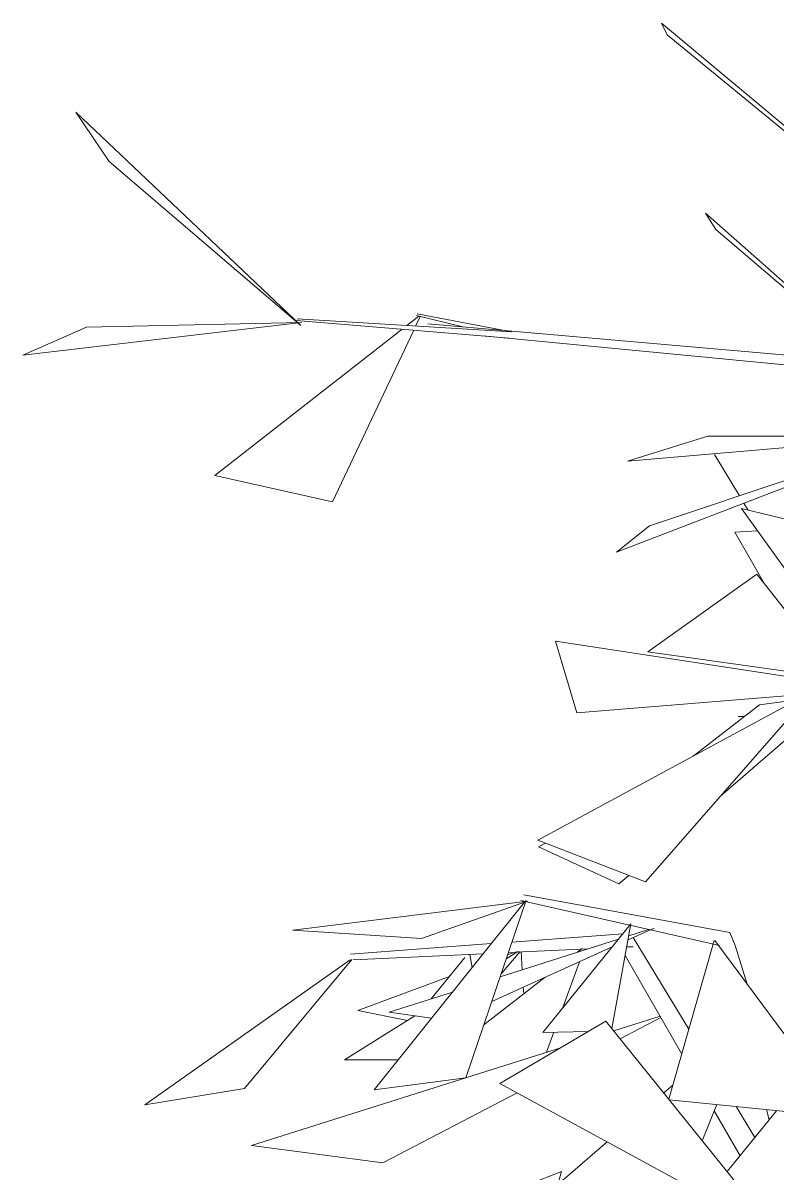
# Model space of a CAD drawing. Header units: millimetres. Extents: x 78096 to 288885, y -20632 to 149556.
# Drawn here: x 249558.3 to 249795.5, y 94308.8 to 94670.4 of the extents above; entities that cross this region are included whole.
import ezdxf

# ---------------------------------------------------------------- set-up
doc = ezdxf.new("R2010")
doc.units = ezdxf.units.MM
doc.layers.add('G-IMPT', color=8, linetype='Continuous', lineweight=9)
doc.layers.add('L-PLNT', color=71, linetype='Continuous', lineweight=9)

# ---------------------------------------------------------------- blocks, each defined once
blk = doc.blocks.new('ZZ-V - Tree Broadleaf 2 - 3dtree rotund SIMPLU-4826084-TOMH A-A')
at = {"layer": 'G-IMPT'}
for p, q in [((24011.87, 94336.93), (24045.24, 94356.51)), ((24096.96, 94292.33), (24045.24, 94356.51)), ((24011.87, 94336.93), (24090.23, 94294.3))]:
    blk.add_line(p, q, dxfattribs=at)
blk = doc.blocks.new('ZZ-V - Tree Broadleaf 2 - 3dtree rotund SIMPLU-4826109-TOMH A-A')
at = {"layer": 'G-IMPT'}
for p, q in [((24062.73, 94670.43), (24161.35, 94587.91)), ((24062.73, 94670.43), (24064.47, 94666.68)), ((24160.88, 94587.62), (24064.47, 94666.68)), ((23878.46, 94642.42), (23949.24, 94575.35)), ((23878.46, 94642.42), (23888.89, 94626.86)), ((23949.24, 94575.35), (23888.89, 94626.86)), ((24076.52, 94610.63), (24079.77, 94605.46)), ((24076.52, 94610.63), (24126.31, 94566.58)), ((24079.77, 94605.46), (24125.73, 94566.23)), ((23982.58, 94575.3), (23986.39, 94578.27)), ((23986.79, 94578.17), (23985.35, 94575.13)), ((23985.62, 94578.46), (24000.17, 94574.87)), ((23985.88, 94578.94), (24015.48, 94573.3)), ((23949.42, 94576.25), (23861.83, 94565.96)), ((23881.8, 94574.8), (23861.83, 94565.96)), ((23881.8, 94574.8), (23949.42, 94576.25)), ((23947.88, 94576.92), (24014.82, 94571.36)), ((24015.48, 94573.3), (23948.04, 94577.39)), ((23989.21, 94575.84), (24122.31, 94564.15)), ((23922.18, 94528.17), (23981.12, 94574.16)), ((23984.75, 94573.86), (23959.2, 94519.88)), ((24006.6, 94572.04), (24133.12, 94559.92)), ((24077.3, 94540.45), (24051.97, 94532.61)), ((24051.97, 94532.61), (24133.85, 94539.61)), ((24077.3, 94540.45), (24136.35, 94540.49)), ((24079.37, 94534.78), (24087.21, 94521.78)), ((23922.18, 94528.17), (23959.2, 94519.88)), ((24048.54, 94504.06), (24112.87, 94528.75)), ((24058.89, 94512.34), (24107.55, 94528.57)), ((24087.9, 94517.7), (24109.26, 94488)), ((24087.9, 94517.7), (24123.73, 94509.04)), ((24088.62, 94519.44), (24089.98, 94517.2)), ((24058.89, 94512.34), (24048.54, 94504.06)), ((24085.74, 94510.31), (24092.93, 94510.71)), ((24085.74, 94510.31), (24095.06, 94494.1)), ((24092.71, 94497.09), (24058.4, 94472.67)), ((24092.71, 94497.09), (24108.8, 94476.67)), ((24029.32, 94476.05), (24113.52, 94463.21)), ((24029.32, 94476.05), (24036.03, 94453.44)), ((24113.48, 94464.9), (24058.4, 94472.67)), ((24109.76, 94459.94), (24023.83, 94413.39)), ((24108.82, 94459.43), (24036.03, 94453.44)), ((24057.72, 94400.29), (24109.76, 94459.94)), ((24072.63, 94439.83), (24093.52, 94456.02)), ((24105.32, 94457.54), (24093.52, 94456.02)), ((24081.37, 94427.39), (24111.77, 94453.69)), ((24086.87, 94452.34), (24088.8, 94452.36)), ((24057.72, 94400.29), (24023.83, 94413.39)), ((24024.04, 94411.39), (24026.24, 94412.46)), ((24024.04, 94411.39), (24049.32, 94399.67)), ((24049.32, 94399.67), (24052.41, 94402.34)), ((23946.71, 94385.08), (24020.57, 94394.28)), ((24019.61, 94393.94), (23972.29, 94334.92)), ((23987.17, 94382.52), (24020.57, 94394.28)), ((24001.1, 94338.67), (24020.12, 94394.58)), ((24080.98, 94380.26), (24018.4, 94394.43)), ((24084.22, 94384.38), (24019.38, 94396.23)), ((24053.1, 94387.13), (24025.42, 94352.98)), ((24047.11, 94354.2), (24053.1, 94387.13)), ((23946.71, 94385.08), (23987.17, 94382.52)), ((24050.52, 94383.94), (24015.63, 94381.37)), ((24052.19, 94382.12), (24060.36, 94385.81)), ((24058.64, 94385.32), (24052.41, 94383.34)), ((24053.76, 94382.83), (24071.31, 94354.04)), ((24084.22, 94384.38), (24085.84, 94380.32)), ((24009.15, 94380.9), (23964.87, 94377.63)), ((24009.29, 94362.73), (24047.22, 94379.87)), ((24049.2, 94382.31), (24011.91, 94370.44)), ((24039.58, 94379.25), (24014.51, 94378.09)), ((24036.28, 94378.2), (24037.77, 94379.35)), ((24053.81, 94379.91), (24051.77, 94379.81)), ((24053.81, 94379.91), (24051.79, 94379.92)), ((24065.02, 94331.96), (24079.24, 94381.9)), ((24120.75, 94326.12), (24079.52, 94381.83)), ((24085.84, 94380.32), (24089.64, 94368.16)), ((23900.2, 94330.17), (23964.72, 94375.84)), ((23931.5, 94335.37), (23965.24, 94375.89)), ((24006.61, 94377.72), (23965.74, 94375.83)), ((23990.26, 94363.55), (24000.83, 94376.52)), ((24002.42, 94377.53), (24003.1, 94373.34)), ((24012.24, 94371.4), (24018.24, 94378.42)), ((24013.83, 94376.09), (24017.51, 94378.38)), ((24014.27, 94377.37), (24015.79, 94377.93)), ((24018.6, 94378.28), (24018.92, 94372.67)), ((24051.3, 94377.21), (24069, 94346.31)), ((24036.9, 94375.21), (24031.55, 94360.54)), ((23967.15, 94359.88), (23996, 94370.59)), ((24006.79, 94355.38), (24026.12, 94370.34)), ((23996.95, 94365.68), (23977, 94359.33)), ((24019.23, 94367.23), (24019.35, 94365.1)), ((23963, 94344.38), (23985.14, 94358.19)), ((23967.15, 94359.88), (23982.84, 94356.76)), ((23990.36, 94357.46), (23977, 94359.33)), ((24047.71, 94353.45), (24062.27, 94358.05)), ((24062.5, 94357.65), (24049.71, 94350.96)), ((24039.61, 94353.21), (24025.42, 94352.98)), ((24028.81, 94353.03), (24026.52, 94346.74)), ((23933.75, 94317.4), (24031.02, 94348.17)), ((23979.87, 94344.37), (23963, 94344.38)), ((24001.1, 94338.67), (23972.29, 94334.92)), ((24063.44, 94333.92), (24066.28, 94336.37)), ((23931.5, 94335.37), (23900.2, 94330.17)), ((24017.27, 94334), (23975.02, 94311.91)), ((24065.15, 94331.8), (24120.75, 94326.12)), ((24075.53, 94318.92), (24080.07, 94330.27)), ((24086.17, 94329.65), (24092.1, 94319.93)), ((24095.69, 94328.68), (24096.61, 94325.49)), ((24079.3, 94328.34), (24087.42, 94314.17)), ((24083.37, 94309.18), (24098.93, 94328.35)), ((24030.09, 94305.11), (24045.65, 94318.55)), ((23933.75, 94317.4), (23975.02, 94311.91)), ((23995.87, 94295.3), (24031.29, 94309.25)), ((24031.29, 94309.25), (24022, 94277.31))]:
    blk.add_line(p, q, dxfattribs=at)

msp = doc.modelspace()

# ---------------------------------------------------------------- block references
at = {"layer": 'L-PLNT'}
for name in ['ZZ-V - Tree Broadleaf 2 - 3dtree rotund SIMPLU-4826109-TOMH A-A', 'ZZ-V - Tree Broadleaf 2 - 3dtree rotund SIMPLU-4826084-TOMH A-A']:
    msp.add_blockref(name, (225696.455, 0), dxfattribs=at)

doc.saveas('drawing.dxf')
